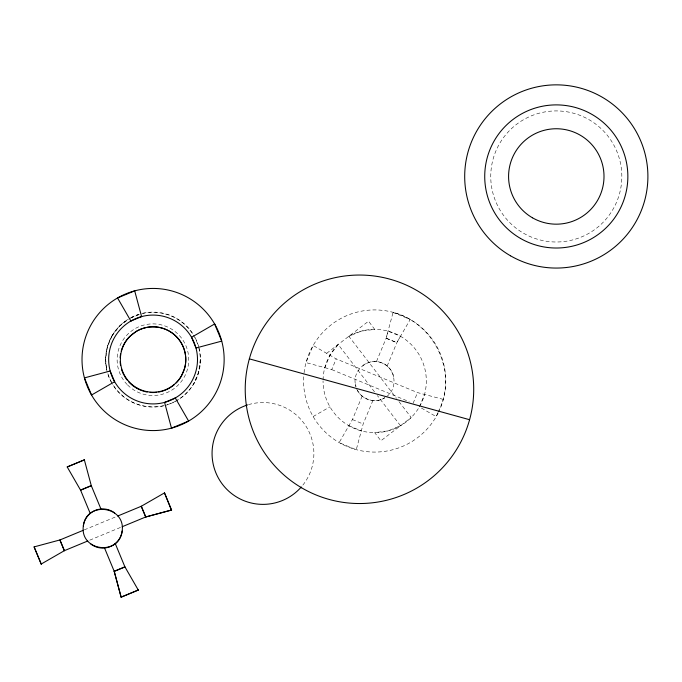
<?xml version="1.0" encoding="UTF-8"?>
<svg xmlns="http://www.w3.org/2000/svg" width="682" height="682" viewBox="0 0 682 682"><rect width="100%" height="100%" fill="white"/><g stroke="black" fill="none" stroke-linecap="round" stroke-linejoin="round"><path stroke-width="0.51" stroke-dasharray="3.41 2.56" d="M200.286 359.687L198.675 371.946L193.944 383.361M438.228 411.792C458.492 373.19 434.826 323.277 393.088 312.339L386.148 338.204L376.413 361.69M362.168 396.08L352.441 419.566L339.116 442.652L356.26 449.745L363.156 424.008L372.883 400.522M387.129 366.123L396.856 342.637L400.505 336.286L396.839 342.671L386.131 338.238L388.049 331.128L400.505 336.286L410.232 319.44L393.045 312.458M443.351 399.405L417.555 392.602L336.183 358.894L313.123 345.467L306.022 362.611L324.811 367.641L329.969 355.186L338.178 344.495L374.802 392.227M324.811 367.641L331.75 369.61L336.183 358.894M413.113 403.309L417.555 392.602M437.827 412.746L436.19 416.634L420.265 407.384M419.379 406.873L424.562 394.375M112.078 335.825L107.287 347.232L105.616 359.499L106.938 369.874M111.933 336.013L119.461 326.209L128.446 319.312M386.575 396.643C398.322 388.177 395.679 368.144 382.142 363.012C368.936 357.07 352.909 369.363 355.237 383.659A19.582 19.582 0 0 0 355.876 386.668M326.695 353.302L368.553 321.188L374.691 329.372L361.324 331.128L348.869 336.286L396.421 398.262M313.123 416.549L329.969 406.83M384.801 397.666C375.177 404.196 360.795 399.302 356.558 388.595A19.582 19.582 0 0 0 384.887 397.802M138.778 314.743L129.265 318.682A47.348 47.348 0 0 1 198.402 346.447M84.312 529.863L116.741 516.436M89.734 540.17L121.174 527.143M386.148 338.204L396.856 342.637M331.75 369.61L409.2 401.689M352.441 419.566L363.156 424.008M348.877 425.73L361.315 430.888M398.987 401.613L411.203 417.52L380.914 440.76L374.691 432.644L388.049 430.888L400.505 425.73L377.376 395.577M355.237 383.659L356.03 386.626M304.078 372.764A71.09 71.09 0 0 1 394.588 312.757A71.09 71.09 0 0 1 438.662 412.005M438.202 412.934A71.09 71.09 0 0 1 303.967 373.796M348.869 336.286A51.636 51.636 0 0 1 423.207 363.344A51.636 51.636 0 0 1 383.651 431.859A51.636 51.636 0 0 1 323.046 381.008M323.063 379.976A51.636 51.636 0 0 1 338.178 344.495M248.504 404.639A50.92 50.92 0 0 1 301.964 486.206M362.73 365.569A19.582 19.582 0 0 1 394.068 378.544M198.675 347.436A47.348 47.348 0 0 1 165.189 405.423M164.2 405.679A47.348 47.348 0 0 1 112.453 384.247M111.933 383.361A47.348 47.348 0 0 1 107.475 372.935M107.202 371.946A47.348 47.348 0 0 1 128.387 319.21M199.101 348.229A47.373 47.373 0 0 1 176.774 400.53M175.879 401.033A47.373 47.373 0 0 1 165.342 405.261M163.348 405.756A47.373 47.373 0 0 1 112.053 383.19M111.55 382.295A47.373 47.373 0 0 1 107.321 371.767M106.835 369.772A47.373 47.373 0 0 1 129.392 318.468M131.2 317.488A47.373 47.373 0 0 1 138.847 314.317M142.819 313.251A47.373 47.373 0 0 1 194.114 335.817M195.103 337.616A47.373 47.373 0 0 1 198.846 347.24M523.52 233.218A65.54 65.54 0 0 0 621.831 176.459A65.54 65.54 0 0 0 523.52 119.7A65.54 65.54 0 0 0 523.52 233.218M127.619 385.006A35.805 35.805 0 0 0 187.524 368.962A35.805 35.805 0 0 0 143.672 325.101A35.805 35.805 0 0 0 127.619 385.006"/><path stroke-width="1.02" d="M83.332 525.95C86.392 500.707 125.735 505.891 122.163 531.065C119.103 556.307 79.751 551.124 83.332 525.95A19.582 19.582 0 0 1 114.67 512.966M41.201 564.04L64.432 550.647L59.99 539.939L34.1 546.896L41.201 564.04L34.1 546.896M164.498 492.89L141.208 506.3L145.65 517.007L171.6 510.025L164.498 492.89L171.387 510.11M67.211 466.957L84.355 459.864L67.211 466.957L80.595 490.188L91.311 485.755L84.355 459.864M83.332 530.272L59.846 539.999L64.313 550.698M117.722 516.027L141.362 506.232L145.795 516.947L171.6 510.025M64.279 550.715L87.765 540.988M122.163 526.734L145.795 516.947M121.14 597.151L138.275 590.049L121.14 597.151L114.244 571.405L124.951 566.972L115.224 543.486M249.356 358.86L469.583 419.711M138.275 590.049L124.891 566.819L114.175 571.26L121.072 596.997M100.979 509.087L91.252 485.601L80.553 490.077L90.263 513.529M104.508 547.919L114.244 571.405M301.299 486.982A50.92 50.92 0 0 1 220.388 481.373A50.92 50.92 0 0 1 247.523 404.946M176.169 382.917A32.847 32.847 0 0 0 181.386 376.114L184.669 368.195A32.847 32.847 0 0 0 136.511 331.239L129.708 336.465A32.847 32.847 0 0 0 121.208 351.187M174.055 384.853A32.847 32.847 0 0 1 162.35 391.161M161.438 391.417A32.847 32.847 0 0 1 158.65 392.039M156.749 392.32A32.847 32.847 0 0 1 150.083 392.414M147.227 392.039A32.847 32.847 0 0 1 144.439 391.417M143.527 391.161A32.847 32.847 0 0 1 128.404 381.536M127.176 380.07A32.847 32.847 0 0 1 124.491 376.114M124.03 375.288A32.847 32.847 0 0 1 121.464 369.107M120.586 365.399A32.847 32.847 0 0 1 120.143 361.588M120.143 357.786A32.847 32.847 0 0 1 120.586 353.975M122.163 531.065A19.582 19.582 0 0 1 90.825 544.04M114.619 381.707L91.541 395.031L84.44 377.896L110.177 370.999L114.619 381.707M214.625 323.967L191.548 337.292L195.99 348.008L221.727 341.111L214.625 323.967M134.686 290.856L117.551 297.957A71.064 71.064 0 0 0 117.551 421.05A71.064 71.064 0 0 0 224.148 359.499A71.064 71.064 0 0 0 117.551 297.957L130.876 321.034A44.415 44.415 0 0 0 130.876 397.964A44.415 44.415 0 0 0 197.499 359.499A44.415 44.415 0 0 0 130.876 321.034L141.592 316.601L134.686 290.856M175.291 397.964L164.575 402.406L171.48 428.143L188.616 421.05L175.291 397.964M532.437 217.78A47.714 47.714 0 0 0 604.005 176.459A47.714 47.714 0 0 0 532.437 135.138A47.714 47.714 0 0 0 532.437 217.78M510.494 255.793A91.61 91.61 0 0 0 647.9 176.459A91.61 91.61 0 0 0 510.494 97.125A91.61 91.61 0 0 0 510.494 255.793M520.511 238.436A71.567 71.567 0 0 0 627.858 176.459A71.567 71.567 0 0 0 520.511 114.474A71.567 71.567 0 0 0 520.511 238.436M301.58 487.775A114.235 114.235 0 0 0 473.709 390.172A114.235 114.235 0 0 0 303.123 289.91A114.235 114.235 0 0 0 301.58 487.775M136.732 387.828A32.702 32.702 0 0 0 185.785 359.499A32.702 32.702 0 0 0 136.732 331.179A32.702 32.702 0 0 0 136.732 387.828"/></g></svg>
